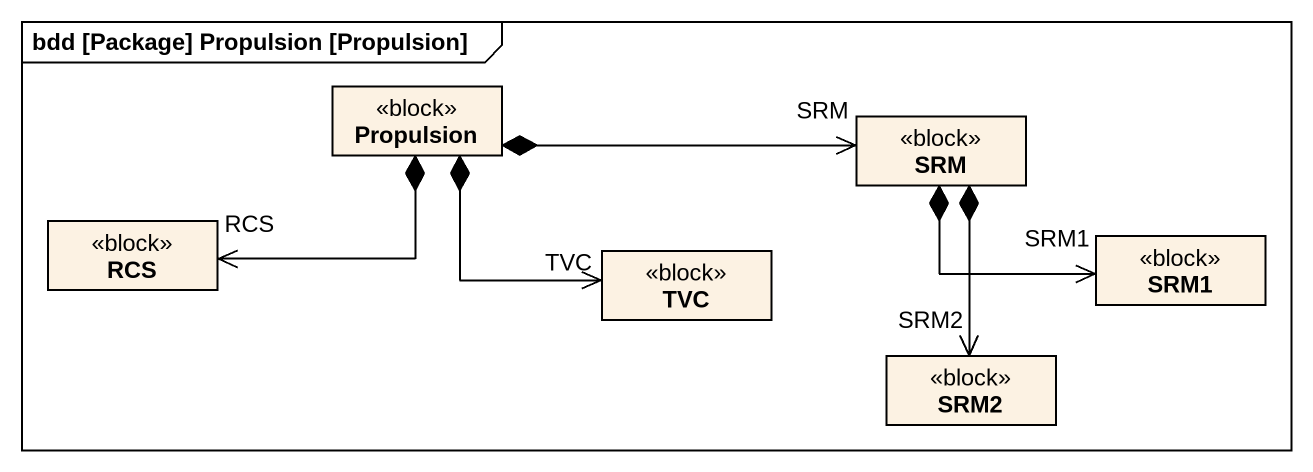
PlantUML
@startuml
mainframe bdd [Package] Propulsion [Propulsion]
hide circle
hide empty members
class Propulsion <<block>>
class SRM <<block>>
class RCS <<block>>
class SRM1 <<block>>
class TVC <<block>>
class SRM2 <<block>>
Propulsion *-right-> "SRM" SRM
Propulsion *-left-> "RCS" RCS
Propulsion *--> "TVC" TVC
SRM *-right-> "SRM1" SRM1
SRM *--> "SRM2" SRM2
@enduml
